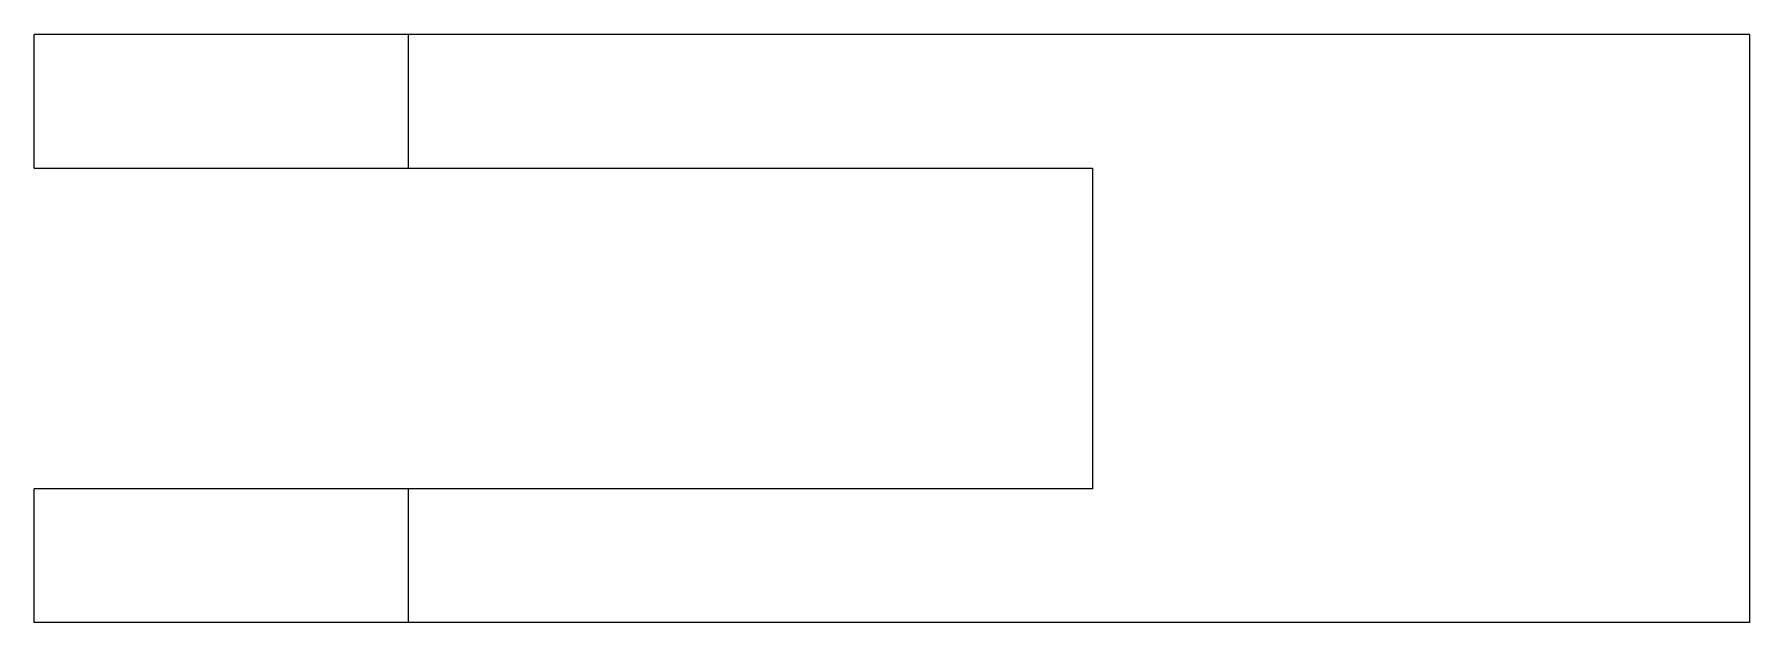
# Model space of a CAD drawing. Header units: metres. Extents: x -19.6 to 44.6, y -22 to 0.
import ezdxf

# ---------------------------------------------------------------- set-up
doc = ezdxf.new("R2010")
doc.units = ezdxf.units.M

msp = doc.modelspace()

# ---------------------------------------------------------------- linework, layer by layer
for points in [[(-19.6, -5), (-19.6, -4.9), (-19.6, -4.8), (-19.6, -4.7), (-19.6, -4.6), (-19.6, -4.5), (-19.6, -4.4), (-19.6, -4.3), (-19.6, -4.2), (-19.6, -4.1), (-19.6, -4), (-19.6, -3.9), (-19.6, -3.8), (-19.6, -3.7), (-19.6, -3.6), (-19.6, -3.5), (-19.6, -3.4), (-19.6, -3.3), (-19.6, -3.2), (-19.6, -3.1), (-19.6, -3), (-19.6, -2.9), (-19.6, -2.8), (-19.6, -2.7), (-19.6, -2.6), (-19.6, -2.5), (-19.6, -2.4), (-19.6, -2.3), (-19.6, -2.2), (-19.6, -2.1), (-19.6, -2), (-19.6, -1.9), (-19.6, -1.8), (-19.6, -1.7), (-19.6, -1.6), (-19.6, -1.5), (-19.6, -1.4), (-19.6, -1.3), (-19.6, -1.2), (-19.6, -1.1), (-19.6, -1), (-19.6, -0.9), (-19.6, -0.8), (-19.6, -0.7), (-19.6, -0.6), (-19.6, -0.5), (-19.6, -0.4), (-19.6, -0.3), (-19.6, -0.2), (-19.6, -0.1), (-19.6, 0)], [(-5.6, 0), (-5.649, 0), (-5.698, 0), (-5.747, 0), (-5.838, 0), (-5.983, 0), (-6.128, 0), (-6.273, 0), (-6.493, 0), (-6.727, 0), (-6.96, 0), (-7.216, 0), (-7.526, 0), (-7.837, 0), (-8.147, 0), (-8.501, 0), (-8.873, 0), (-9.244, 0), (-9.622, 0), (-10.036, 0), (-10.451, 0), (-10.865, 0), (-11.292, 0), (-11.728, 0), (-12.164, 0), (-12.6, 0), (-13.036, 0), (-13.472, 0), (-13.908, 0), (-14.335, 0), (-14.749, 0), (-15.164, 0), (-15.578, 0), (-15.956, 0), (-16.327, 0), (-16.699, 0), (-17.053, 0), (-17.363, 0), (-17.674, 0), (-17.984, 0), (-18.24, 0), (-18.473, 0), (-18.707, 0), (-18.927, 0), (-19.072, 0), (-19.217, 0), (-19.362, 0), (-19.453, 0), (-19.502, 0), (-19.551, 0), (-19.6, 0)], [(-5.6, -5), (-5.6, -4.9), (-5.6, -4.8), (-5.6, -4.7), (-5.6, -4.6), (-5.6, -4.5), (-5.6, -4.4), (-5.6, -4.3), (-5.6, -4.2), (-5.6, -4.1), (-5.6, -4), (-5.6, -3.9), (-5.6, -3.8), (-5.6, -3.7), (-5.6, -3.6), (-5.6, -3.5), (-5.6, -3.4), (-5.6, -3.3), (-5.6, -3.2), (-5.6, -3.1), (-5.6, -3), (-5.6, -2.9), (-5.6, -2.8), (-5.6, -2.7), (-5.6, -2.6), (-5.6, -2.5), (-5.6, -2.4), (-5.6, -2.3), (-5.6, -2.2), (-5.6, -2.1), (-5.6, -2), (-5.6, -1.9), (-5.6, -1.8), (-5.6, -1.7), (-5.6, -1.6), (-5.6, -1.5), (-5.6, -1.4), (-5.6, -1.3), (-5.6, -1.2), (-5.6, -1.1), (-5.6, -1), (-5.6, -0.9), (-5.6, -0.8), (-5.6, -0.7), (-5.6, -0.6), (-5.6, -0.5), (-5.6, -0.4), (-5.6, -0.3), (-5.6, -0.2), (-5.6, -0.1), (-5.6, 0)], [(44.6, 0), (43.596, 0), (42.592, 0), (41.588, 0), (40.584, 0), (39.58, 0), (38.576, 0), (37.572, 0), (36.568, 0), (35.564, 0), (34.56, 0), (33.556, 0), (32.552, 0), (31.548, 0), (30.544, 0), (29.54, 0), (28.536, 0), (27.532, 0), (26.528, 0), (25.524, 0), (24.52, 0), (23.516, 0), (22.512, 0), (21.508, 0), (20.504, 0), (19.5, 0), (18.496, 0), (17.492, 0), (16.488, 0), (15.484, 0), (14.48, 0), (13.476, 0), (12.472, 0), (11.468, 0), (10.464, 0), (9.46, 0), (8.456, 0), (7.452, 0), (6.448, 0), (5.444, 0), (4.44, 0), (3.436, 0), (2.432, 0), (1.428, 0), (0.424, 0), (-0.58, 0), (-1.584, 0), (-2.588, 0), (-3.592, 0), (-4.596, 0), (-5.6, 0)], [(44.6, -22), (44.6, -21.56), (44.6, -21.12), (44.6, -20.68), (44.6, -20.24), (44.6, -19.8), (44.6, -19.36), (44.6, -18.92), (44.6, -18.48), (44.6, -18.04), (44.6, -17.6), (44.6, -17.16), (44.6, -16.72), (44.6, -16.28), (44.6, -15.84), (44.6, -15.4), (44.6, -14.96), (44.6, -14.52), (44.6, -14.08), (44.6, -13.64), (44.6, -13.2), (44.6, -12.76), (44.6, -12.32), (44.6, -11.88), (44.6, -11.44), (44.6, -11), (44.6, -10.56), (44.6, -10.12), (44.6, -9.68), (44.6, -9.24), (44.6, -8.8), (44.6, -8.36), (44.6, -7.92), (44.6, -7.48), (44.6, -7.04), (44.6, -6.6), (44.6, -6.16), (44.6, -5.72), (44.6, -5.28), (44.6, -4.84), (44.6, -4.4), (44.6, -3.96), (44.6, -3.52), (44.6, -3.08), (44.6, -2.64), (44.6, -2.2), (44.6, -1.76), (44.6, -1.32), (44.6, -0.88), (44.6, -0.44), (44.6, 0)], [(-19.6, -5), (-19.551, -5), (-19.502, -5), (-19.453, -5), (-19.362, -5), (-19.217, -5), (-19.072, -5), (-18.927, -5), (-18.707, -5), (-18.473, -5), (-18.24, -5), (-17.984, -5), (-17.674, -5), (-17.363, -5), (-17.053, -5), (-16.699, -5), (-16.327, -5), (-15.956, -5), (-15.578, -5), (-15.164, -5), (-14.749, -5), (-14.335, -5), (-13.908, -5), (-13.472, -5), (-13.036, -5), (-12.6, -5), (-12.164, -5), (-11.728, -5), (-11.292, -5), (-10.865, -5), (-10.451, -5), (-10.036, -5), (-9.622, -5), (-9.244, -5), (-8.873, -5), (-8.501, -5), (-8.147, -5), (-7.837, -5), (-7.526, -5), (-7.216, -5), (-6.96, -5), (-6.727, -5), (-6.493, -5), (-6.273, -5), (-6.128, -5), (-5.983, -5), (-5.838, -5), (-5.747, -5), (-5.698, -5), (-5.649, -5), (-5.6, -5)], [(-5.6, -5), (-5.088, -5), (-4.576, -5), (-4.064, -5), (-3.552, -5), (-3.04, -5), (-2.528, -5), (-2.016, -5), (-1.504, -5), (-0.992, -5), (-0.48, -5), (0.032, -5), (0.544, -5), (1.056, -5), (1.568, -5), (2.08, -5), (2.592, -5), (3.104, -5), (3.616, -5), (4.128, -5), (4.64, -5), (5.152, -5), (5.664, -5), (6.176, -5), (6.688, -5), (7.2, -5), (7.712, -5), (8.224, -5), (8.736, -5), (9.248, -5), (9.76, -5), (10.272, -5), (10.784, -5), (11.296, -5), (11.808, -5), (12.32, -5), (12.832, -5), (13.344, -5), (13.856, -5), (14.368, -5), (14.88, -5), (15.392, -5), (15.904, -5), (16.416, -5), (16.928, -5), (17.44, -5), (17.952, -5), (18.464, -5), (18.976, -5), (19.488, -5), (20, -5)], [(20, -5), (20, -5.24), (20, -5.48), (20, -5.72), (20, -5.96), (20, -6.2), (20, -6.44), (20, -6.68), (20, -6.92), (20, -7.16), (20, -7.4), (20, -7.64), (20, -7.88), (20, -8.12), (20, -8.36), (20, -8.6), (20, -8.84), (20, -9.08), (20, -9.32), (20, -9.56), (20, -9.8), (20, -10.04), (20, -10.28), (20, -10.52), (20, -10.76), (20, -11), (20, -11.24), (20, -11.48), (20, -11.72), (20, -11.96), (20, -12.2), (20, -12.44), (20, -12.68), (20, -12.92), (20, -13.16), (20, -13.4), (20, -13.64), (20, -13.88), (20, -14.12), (20, -14.36), (20, -14.6), (20, -14.84), (20, -15.08), (20, -15.32), (20, -15.56), (20, -15.8), (20, -16.04), (20, -16.28), (20, -16.52), (20, -16.76), (20, -17)], [(-5.6, -17), (-5.649, -17), (-5.698, -17), (-5.747, -17), (-5.838, -17), (-5.983, -17), (-6.128, -17), (-6.273, -17), (-6.493, -17), (-6.727, -17), (-6.96, -17), (-7.216, -17), (-7.526, -17), (-7.837, -17), (-8.147, -17), (-8.501, -17), (-8.873, -17), (-9.244, -17), (-9.622, -17), (-10.036, -17), (-10.451, -17), (-10.865, -17), (-11.292, -17), (-11.728, -17), (-12.164, -17), (-12.6, -17), (-13.036, -17), (-13.472, -17), (-13.908, -17), (-14.335, -17), (-14.749, -17), (-15.164, -17), (-15.578, -17), (-15.956, -17), (-16.327, -17), (-16.699, -17), (-17.053, -17), (-17.363, -17), (-17.674, -17), (-17.984, -17), (-18.24, -17), (-18.473, -17), (-18.707, -17), (-18.927, -17), (-19.072, -17), (-19.217, -17), (-19.362, -17), (-19.453, -17), (-19.502, -17), (-19.551, -17), (-19.6, -17)], [(-19.6, -22), (-19.6, -21.9), (-19.6, -21.8), (-19.6, -21.7), (-19.6, -21.6), (-19.6, -21.5), (-19.6, -21.4), (-19.6, -21.3), (-19.6, -21.2), (-19.6, -21.1), (-19.6, -21), (-19.6, -20.9), (-19.6, -20.8), (-19.6, -20.7), (-19.6, -20.6), (-19.6, -20.5), (-19.6, -20.4), (-19.6, -20.3), (-19.6, -20.2), (-19.6, -20.1), (-19.6, -20), (-19.6, -19.9), (-19.6, -19.8), (-19.6, -19.7), (-19.6, -19.6), (-19.6, -19.5), (-19.6, -19.4), (-19.6, -19.3), (-19.6, -19.2), (-19.6, -19.1), (-19.6, -19), (-19.6, -18.9), (-19.6, -18.8), (-19.6, -18.7), (-19.6, -18.6), (-19.6, -18.5), (-19.6, -18.4), (-19.6, -18.3), (-19.6, -18.2), (-19.6, -18.1), (-19.6, -18), (-19.6, -17.9), (-19.6, -17.8), (-19.6, -17.7), (-19.6, -17.6), (-19.6, -17.5), (-19.6, -17.4), (-19.6, -17.3), (-19.6, -17.2), (-19.6, -17.1), (-19.6, -17)], [(20, -17), (19.488, -17), (18.976, -17), (18.464, -17), (17.952, -17), (17.44, -17), (16.928, -17), (16.416, -17), (15.904, -17), (15.392, -17), (14.88, -17), (14.368, -17), (13.856, -17), (13.344, -17), (12.832, -17), (12.32, -17), (11.808, -17), (11.296, -17), (10.784, -17), (10.272, -17), (9.76, -17), (9.248, -17), (8.736, -17), (8.224, -17), (7.712, -17), (7.2, -17), (6.688, -17), (6.176, -17), (5.664, -17), (5.152, -17), (4.64, -17), (4.128, -17), (3.616, -17), (3.104, -17), (2.592, -17), (2.08, -17), (1.568, -17), (1.056, -17), (0.544, -17), (0.032, -17), (-0.48, -17), (-0.992, -17), (-1.504, -17), (-2.016, -17), (-2.528, -17), (-3.04, -17), (-3.552, -17), (-4.064, -17), (-4.576, -17), (-5.088, -17), (-5.6, -17)], [(-5.6, -22), (-5.6, -21.9), (-5.6, -21.8), (-5.6, -21.7), (-5.6, -21.6), (-5.6, -21.5), (-5.6, -21.4), (-5.6, -21.3), (-5.6, -21.2), (-5.6, -21.1), (-5.6, -21), (-5.6, -20.9), (-5.6, -20.8), (-5.6, -20.7), (-5.6, -20.6), (-5.6, -20.5), (-5.6, -20.4), (-5.6, -20.3), (-5.6, -20.2), (-5.6, -20.1), (-5.6, -20), (-5.6, -19.9), (-5.6, -19.8), (-5.6, -19.7), (-5.6, -19.6), (-5.6, -19.5), (-5.6, -19.4), (-5.6, -19.3), (-5.6, -19.2), (-5.6, -19.1), (-5.6, -19), (-5.6, -18.9), (-5.6, -18.8), (-5.6, -18.7), (-5.6, -18.6), (-5.6, -18.5), (-5.6, -18.4), (-5.6, -18.3), (-5.6, -18.2), (-5.6, -18.1), (-5.6, -18), (-5.6, -17.9), (-5.6, -17.8), (-5.6, -17.7), (-5.6, -17.6), (-5.6, -17.5), (-5.6, -17.4), (-5.6, -17.3), (-5.6, -17.2), (-5.6, -17.1), (-5.6, -17)], [(-5.6, -22), (-5.649, -22), (-5.698, -22), (-5.747, -22), (-5.838, -22), (-5.983, -22), (-6.128, -22), (-6.273, -22), (-6.493, -22), (-6.727, -22), (-6.96, -22), (-7.216, -22), (-7.526, -22), (-7.837, -22), (-8.147, -22), (-8.501, -22), (-8.873, -22), (-9.244, -22), (-9.622, -22), (-10.036, -22), (-10.451, -22), (-10.865, -22), (-11.292, -22), (-11.728, -22), (-12.164, -22), (-12.6, -22), (-13.036, -22), (-13.472, -22), (-13.908, -22), (-14.335, -22), (-14.749, -22), (-15.164, -22), (-15.578, -22), (-15.956, -22), (-16.327, -22), (-16.699, -22), (-17.053, -22), (-17.363, -22), (-17.674, -22), (-17.984, -22), (-18.24, -22), (-18.473, -22), (-18.707, -22), (-18.927, -22), (-19.072, -22), (-19.217, -22), (-19.362, -22), (-19.453, -22), (-19.502, -22), (-19.551, -22), (-19.6, -22)], [(44.6, -22), (43.596, -22), (42.592, -22), (41.588, -22), (40.584, -22), (39.58, -22), (38.576, -22), (37.572, -22), (36.568, -22), (35.564, -22), (34.56, -22), (33.556, -22), (32.552, -22), (31.548, -22), (30.544, -22), (29.54, -22), (28.536, -22), (27.532, -22), (26.528, -22), (25.524, -22), (24.52, -22), (23.516, -22), (22.512, -22), (21.508, -22), (20.504, -22), (19.5, -22), (18.496, -22), (17.492, -22), (16.488, -22), (15.484, -22), (14.48, -22), (13.476, -22), (12.472, -22), (11.468, -22), (10.464, -22), (9.46, -22), (8.456, -22), (7.452, -22), (6.448, -22), (5.444, -22), (4.44, -22), (3.436, -22), (2.432, -22), (1.428, -22), (0.424, -22), (-0.58, -22), (-1.584, -22), (-2.588, -22), (-3.592, -22), (-4.596, -22), (-5.6, -22)]]:
    msp.add_lwpolyline(points)

doc.saveas('drawing.dxf')
